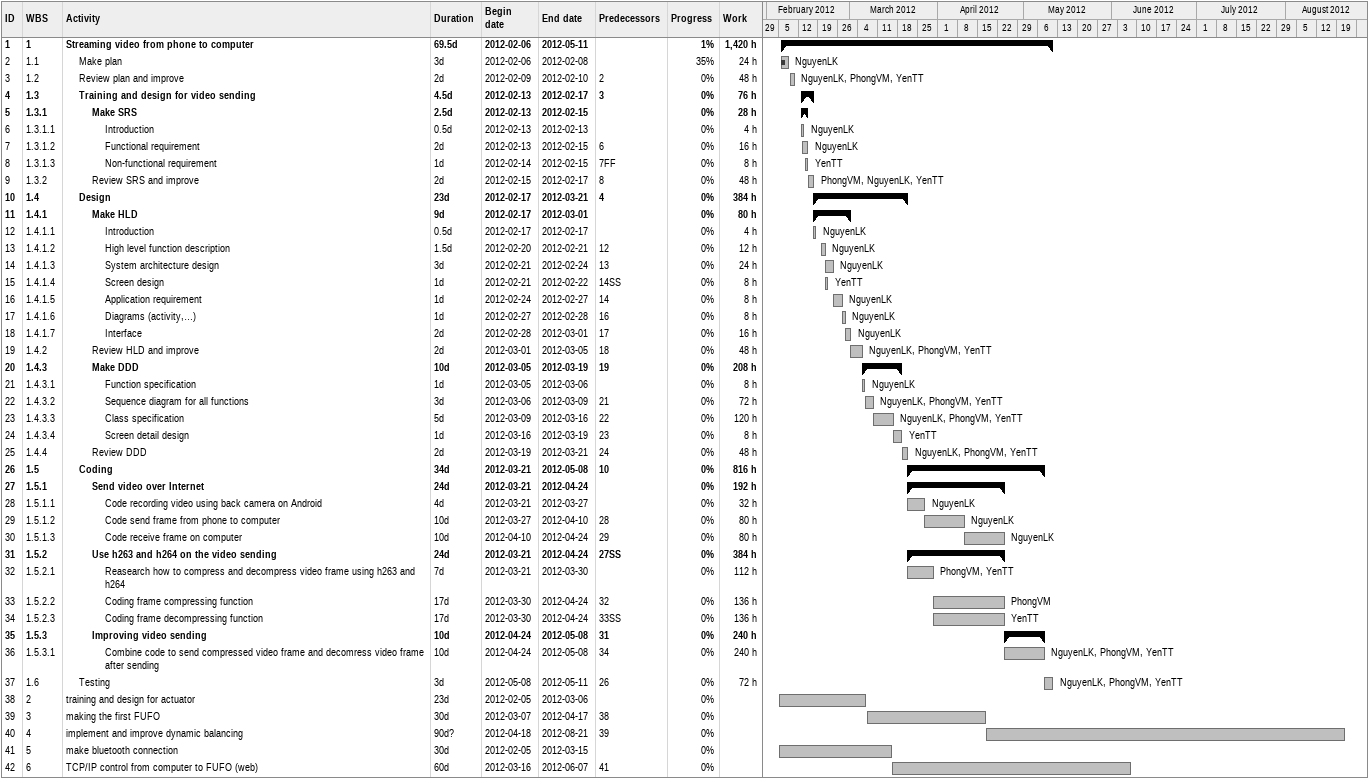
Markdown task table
| ID | WBS | Task | Duration | Start | Finish | Predecessors | Resources | % complete | Work (h) |
|---|---|---|---|---|---|---|---|---|---|
| 1 | 1 | **Streaming video from phone to computer** | 69.5d | 2012-02-06 | 2012-05-11 |  |  | 1 | 1420 |
| 2 | 1.1 | Make plan | 3d | 2012-02-06 | 2012-02-08 |  | NguyenLK | 35 | 24 |
| 3 | 1.2 | Review plan and improve | 2d | 2012-02-09 | 2012-02-10 | 2 | NguyenLK, PhongVM, YenTT | 0 | 48 |
| 4 | 1.3 | **Training and design for video sending** | 4.5d | 2012-02-13 | 2012-02-17 | 3 |  | 0 | 76 |
| 5 | 1.3.1 | **Make SRS** | 2.5d | 2012-02-13 | 2012-02-15 |  |  | 0 | 28 |
| 6 | 1.3.1.1 | Introduction | 0.5d | 2012-02-13 | 2012-02-13 |  | NguyenLK | 0 | 4 |
| 7 | 1.3.1.2 | Functional requirement | 2d | 2012-02-13 | 2012-02-15 | 6 | NguyenLK | 0 | 16 |
| 8 | 1.3.1.3 | Non-functional requirement | 1d | 2012-02-14 | 2012-02-15 | 7FF | YenTT | 0 | 8 |
| 9 | 1.3.2 | Review SRS and improve | 2d | 2012-02-15 | 2012-02-17 | 8 | PhongVM, NguyenLK, YenTT | 0 | 48 |
| 10 | 1.4 | **Design** | 23d | 2012-02-17 | 2012-03-21 | 4 |  | 0 | 384 |
| 11 | 1.4.1 | **Make HLD** | 9d | 2012-02-17 | 2012-03-01 |  |  | 0 | 80 |
| 12 | 1.4.1.1 | Introduction | 0.5d | 2012-02-17 | 2012-02-17 |  | NguyenLK | 0 | 4 |
| 13 | 1.4.1.2 | High level function description | 1.5d | 2012-02-20 | 2012-02-21 | 12 | NguyenLK | 0 | 12 |
| 14 | 1.4.1.3 | System architecture design | 3d | 2012-02-21 | 2012-02-24 | 13 | NguyenLK | 0 | 24 |
| 15 | 1.4.1.4 | Screen design | 1d | 2012-02-21 | 2012-02-22 | 14SS | YenTT | 0 | 8 |
| 16 | 1.4.1.5 | Application requirement | 1d | 2012-02-24 | 2012-02-27 | 14 | NguyenLK | 0 | 8 |
| 17 | 1.4.1.6 | Diagrams (activity,…) | 1d | 2012-02-27 | 2012-02-28 | 16 | NguyenLK | 0 | 8 |
| 18 | 1.4.1.7 | Interface | 2d | 2012-02-28 | 2012-03-01 | 17 | NguyenLK | 0 | 16 |
| 19 | 1.4.2 | Review HLD and improve | 2d | 2012-03-01 | 2012-03-05 | 18 | NguyenLK, PhongVM, YenTT | 0 | 48 |
| 20 | 1.4.3 | **Make DDD** | 10d | 2012-03-05 | 2012-03-19 | 19 |  | 0 | 208 |
| 21 | 1.4.3.1 | Function specification | 1d | 2012-03-05 | 2012-03-06 |  | NguyenLK | 0 | 8 |
| 22 | 1.4.3.2 | Sequence diagram for all functions | 3d | 2012-03-06 | 2012-03-09 | 21 | NguyenLK, PhongVM, YenTT | 0 | 72 |
| 23 | 1.4.3.3 | Class specification | 5d | 2012-03-09 | 2012-03-16 | 22 | NguyenLK, PhongVM, YenTT | 0 | 120 |
| 24 | 1.4.3.4 | Screen detail design | 1d | 2012-03-16 | 2012-03-19 | 23 | YenTT | 0 | 8 |
| 25 | 1.4.4 | Review DDD | 2d | 2012-03-19 | 2012-03-21 | 24 | NguyenLK, PhongVM, YenTT | 0 | 48 |
| 26 | 1.5 | **Coding** | 34d | 2012-03-21 | 2012-05-08 | 10 |  | 0 | 816 |
| 27 | 1.5.1 | **Send video over Internet** | 24d | 2012-03-21 | 2012-04-24 |  |  | 0 | 192 |
| 28 | 1.5.1.1 | Code recording video using back camera on Android | 4d | 2012-03-21 | 2012-03-27 |  | NguyenLK | 0 | 32 |
| 29 | 1.5.1.2 | Code send frame from phone to computer | 10d | 2012-03-27 | 2012-04-10 | 28 | NguyenLK | 0 | 80 |
| 30 | 1.5.1.3 | Code receive frame on computer | 10d | 2012-04-10 | 2012-04-24 | 29 | NguyenLK | 0 | 80 |
| 31 | 1.5.2 | **Use h263 and h264 on the video sending** | 24d | 2012-03-21 | 2012-04-24 | 27SS |  | 0 | 384 |
| 32 | 1.5.2.1 | Reasearch how to compress and decompress video frame using h263 and h264 | 7d | 2012-03-21 | 2012-03-30 |  | PhongVM, YenTT | 0 | 112 |
| 33 | 1.5.2.2 | Coding frame compressing function | 17d | 2012-03-30 | 2012-04-24 | 32 | PhongVM | 0 | 136 |
| 34 | 1.5.2.3 | Coding frame decompressing function | 17d | 2012-03-30 | 2012-04-24 | 33SS | YenTT | 0 | 136 |
| 35 | 1.5.3 | **Improving video sending** | 10d | 2012-04-24 | 2012-05-08 | 31 |  | 0 | 240 |
| 36 | 1.5.3.1 | Combine code to send compressed video frame and decomress video frame after sending | 10d | 2012-04-24 | 2012-05-08 | 34 | NguyenLK, PhongVM, YenTT | 0 | 240 |
| 37 | 1.6 | Testing | 3d | 2012-05-08 | 2012-05-11 | 26 | NguyenLK, PhongVM, YenTT | 0 | 72 |
| 38 | 2 | training and design for actuator | 23d | 2012-02-05 | 2012-03-06 |  |  | 0 |  |
| 39 | 3 | making the first FUFO | 30d | 2012-03-07 | 2012-04-17 | 38 |  | 0 |  |
| 40 | 4 | implement and improve dynamic balancing | 90d? | 2012-04-18 | 2012-08-21 | 39 |  | 0 |  |
| 41 | 5 | make bluetooth connection | 30d | 2012-02-05 | 2012-03-15 |  |  | 0 |  |
| 42 | 6 | TCP/IP control from computer to FUFO (web) | 60d | 2012-03-16 | 2012-06-07 | 41 |  | 0 |  |
